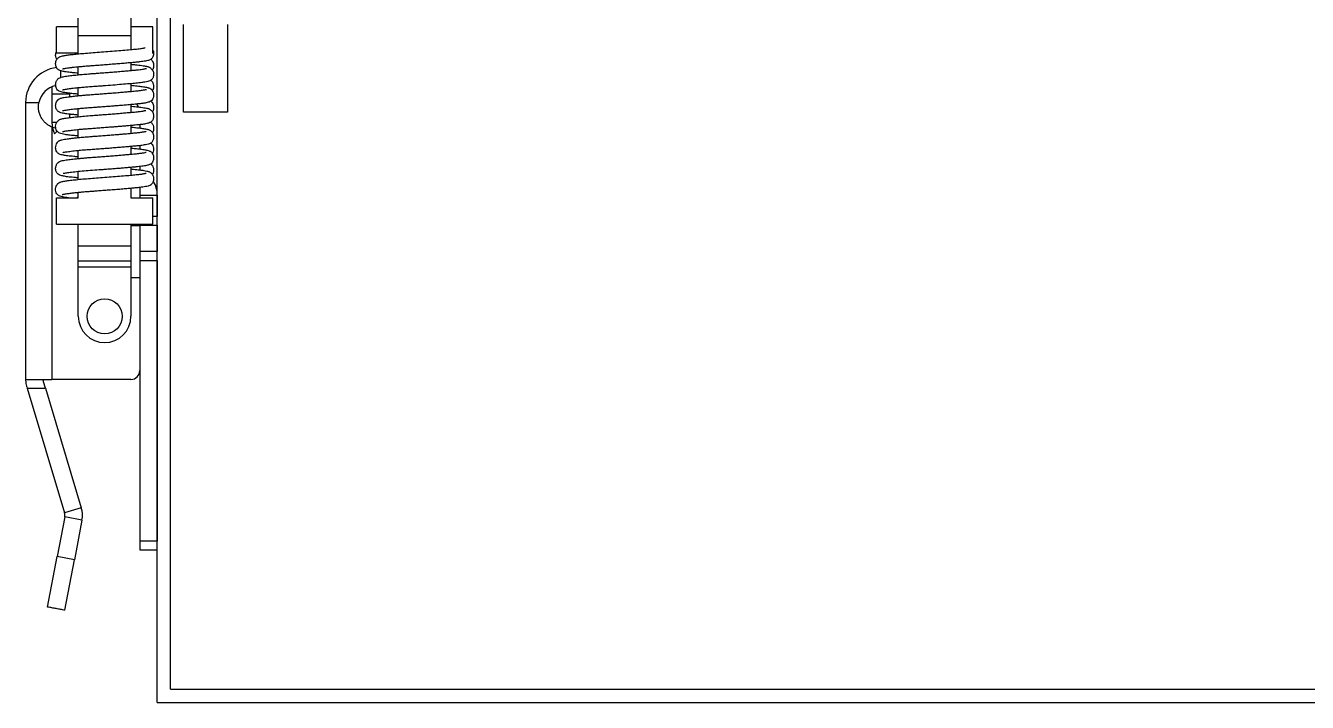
# Model space of a CAD drawing. Extents: x -3080 to 28500, y -1326 to 31609.
# Drawn here: x 2532.39 to 2546.99, y 26354.29 to 26362 of the extents above; entities that cross this region are included whole.
import ezdxf

# ---------------------------------------------------------------- set-up
doc = ezdxf.new("R2010")
doc.units = 0
doc.header["$LTSCALE"] = 100
doc.layers.add('0-xref', color=8, linetype='Continuous')
doc.layers.add('188K-SM-07-F10-MECH-CR PIPE-Y2257103$0$AP7P1-SM-08-FNN-120-A(4)-SMP$0$15P6-SM-08-FNN-320-A(10)-UIS-TCM$0$15P6-SM-08-FNN-00-(@10)170308-MIC$0$0-CDS', color=140, linetype='Continuous')

# ---------------------------------------------------------------- blocks, each defined once
blk = doc.blocks.new('188K-SM-07-F10-MECH-CR PIPE-Y2257103$0$CDS-WET')
at = {"layer": '188K-SM-07-F10-MECH-CR PIPE-Y2257103$0$AP7P1-SM-08-FNN-120-A(4)-SMP$0$15P6-SM-08-FNN-320-A(10)-UIS-TCM$0$15P6-SM-08-FNN-00-(@10)170308-MIC$0$0-CDS', "ltscale": 0.1}
for p, q in [((2533.89, -72980.477), (2533.89, -72972.477)), ((2532.99, -72972.877), (2532.99, -72972.527)), ((2533.59, -72972.527), (2533.59, -72972.877)), ((2534.04, -72980.327), (2534.04, -72972.627)), ((2532.99, -72972.777), (2532.74, -72972.777)), ((2532.74, -72973.077), (2532.74, -72972.777)), ((2533.84, -72972.777), (2533.59, -72972.777)), ((2533.84, -72973.077), (2533.84, -72972.777)), ((2534.19, -72973.752), (2534.19, -72972.752)), ((2534.69, -72972.752), (2534.69, -72973.752)), ((2532.99, -72972.877), (2533.59, -72972.877)), ((2532.99, -72973.086), (2532.99, -72972.877)), ((2533.59, -72972.877), (2533.59, -72973.037)), ((2532.99, -72973.077), (2532.74, -72973.077)), ((2533.84, -72973.077), (2533.832, -72973.077)), ((2532.99, -72973.324), (2532.99, -72973.236)), ((2533.59, -72973.187), (2533.59, -72973.275)), ((2532.79, -72973.354), (2532.79, -72973.279)), ((2532.69, -72973.459), (2532.69, -72973.54)), ((2532.69, -72973.54), (2532.89, -72973.54)), ((2532.69, -72973.54), (2532.69, -72973.87)), ((2532.89, -72973.54), (2532.89, -72973.574)), ((2532.99, -72973.563), (2532.99, -72973.474)), ((2533.59, -72973.426), (2533.59, -72973.514)), ((2532.39, -72973.64), (2532.39, -72976.796)), ((2532.39, -72973.64), (2532.541, -72973.64)), ((2533.59, -72973.665), (2533.59, -72973.753)), ((2532.89, -72973.774), (2532.89, -72973.813)), ((2532.99, -72973.801), (2532.99, -72973.713)), ((2534.69, -72973.752), (2534.19, -72973.752)), ((2532.744, -72973.87), (2532.69, -72973.87)), ((2532.73, -72973.934), (2532.69, -72973.921)), ((2532.69, -72973.921), (2532.69, -72976.796)), ((2532.748, -72973.967), (2532.718, -72973.996)), ((2532.733, -72973.934), (2532.73, -72973.934)), ((2532.99, -72974.04), (2532.99, -72973.951)), ((2533.59, -72973.903), (2533.59, -72973.991)), ((2533.69, -72973.893), (2533.69, -72973.932)), ((2532.99, -72974.279), (2532.99, -72974.19)), ((2533.59, -72974.142), (2533.59, -72974.23)), ((2533.69, -72974.132), (2533.69, -72974.17)), ((2533.59, -72974.38), (2533.59, -72974.468)), ((2533.69, -72974.37), (2533.69, -72974.409)), ((2533.69, -72974.407), (2533.695, -72974.41)), ((2532.99, -72974.517), (2532.99, -72974.429)), ((2532.99, -72974.727), (2532.99, -72974.667)), ((2533.59, -72974.619), (2533.59, -72974.727)), ((2533.69, -72974.609), (2533.69, -72974.727)), ((2533.69, -72974.697), (2533.89, -72974.697)), ((2533.89, -72974.697), (2533.89, -72974.94)), ((2532.74, -72975.027), (2532.74, -72974.727)), ((2532.74, -72974.727), (2532.99, -72974.727)), ((2532.971, -72974.727), (2532.987, -72974.717)), ((2532.987, -72974.717), (2532.99, -72974.714)), ((2533.59, -72974.727), (2533.84, -72974.727)), ((2533.84, -72975.027), (2533.84, -72974.727)), ((2533.89, -72974.94), (2533.84, -72974.94)), ((2533.89, -72975.04), (2533.89, -72974.94)), ((2532.74, -72975.027), (2533.84, -72975.027)), ((2532.99, -72975.032), (2532.99, -72975.027)), ((2533.59, -72975.032), (2532.99, -72975.032)), ((2532.99, -72975.279), (2532.99, -72975.032)), ((2533.59, -72975.027), (2533.59, -72975.032)), ((2533.59, -72975.032), (2533.59, -72975.279)), ((2533.69, -72975.047), (2533.59, -72975.047)), ((2533.69, -72975.027), (2533.69, -72975.04)), ((2533.69, -72975.04), (2533.89, -72975.04)), ((2533.69, -72975.04), (2533.69, -72975.34)), ((2533.89, -72975.04), (2533.89, -72975.34)), ((2533.59, -72975.279), (2532.99, -72975.279)), ((2532.99, -72975.448), (2532.99, -72975.279)), ((2533.59, -72975.279), (2533.59, -72975.448)), ((2533.89, -72975.34), (2533.69, -72975.34)), ((2533.69, -72975.34), (2533.69, -72975.44)), ((2533.69, -72975.44), (2533.89, -72975.44)), ((2533.69, -72975.44), (2533.69, -72975.64)), ((2533.89, -72975.44), (2533.89, -72975.34)), ((2533.89, -72975.44), (2533.89, -72978.64)), ((2533.59, -72975.448), (2532.99, -72975.448)), ((2532.99, -72975.518), (2532.99, -72975.448)), ((2533.59, -72975.518), (2532.99, -72975.518)), ((2532.99, -72976.077), (2532.99, -72975.518)), ((2533.59, -72975.448), (2533.59, -72975.518)), ((2533.59, -72975.518), (2533.59, -72976.077)), ((2533.69, -72975.64), (2533.59, -72975.64)), ((2533.69, -72975.64), (2533.69, -72976.696)), ((2533.69, -72976.696), (2533.69, -72978.64)), ((2532.39, -72976.796), (2532.69, -72976.796)), ((2532.403, -72976.882), (2532.407, -72976.896)), ((2532.407, -72976.896), (2532.616, -72976.896)), ((2532.407, -72976.896), (2532.833, -72978.317)), ((2532.616, -72976.896), (2532.594, -72976.825)), ((2532.616, -72976.896), (2533.024, -72978.259)), ((2533.59, -72976.796), (2532.69, -72976.796)), ((2533.024, -72978.259), (2532.833, -72978.317)), ((2532.835, -72978.364), (2532.749, -72978.815)), ((2533.032, -72978.401), (2532.835, -72978.364)), ((2533.032, -72978.401), (2532.946, -72978.853)), ((2533.89, -72978.64), (2533.69, -72978.64)), ((2533.69, -72978.64), (2533.69, -72978.74)), ((2533.89, -72978.74), (2533.89, -72978.64)), ((2533.69, -72978.74), (2533.89, -72978.74)), ((2532.64, -72979.39), (2532.749, -72978.815)), ((2532.946, -72978.853), (2532.749, -72978.815)), ((2532.836, -72979.427), (2532.946, -72978.853)), ((2534.04, -72980.327), (2557.74, -72980.327)), ((2533.89, -72980.477), (2557.74, -72980.477))]:
    blk.add_line(p, q, dxfattribs=at)
blk.add_circle((2533.29, -72976.077), 0.2, dxfattribs=at)
for centre, radius, start, end in [((2532.79, -72973.64), 0.4, 96.6332, 180), ((2532.786, -72973.69), 0.25, 102.4263, 168.463), ((2533.59, -72973.74), 0.1, 29.7157, 55.2917), ((2532.99, -72973.87), 0.3, 180, 204.8413), ((2533.59, -72974.697), 0.3, 0, 31.6209), ((2533.29, -72976.077), 0.3, 180, 0), ((2533.59, -72976.696), 0.1, 270, 0), ((2532.737, -72978.345), 0.1, 349.2157, 16.6992), ((2532.737, -72978.345), 0.3, 349.2157, 16.6992)]:
    blk.add_arc(centre, radius, start, end, dxfattribs=at)
for points, knots in [([(2532.99, -72973.307), (2532.978, -72973.306), (2532.951, -72973.303), (2532.903, -72973.299), (2532.85, -72973.292), (2532.808, -72973.285), (2532.783, -72973.278), (2532.769, -72973.272), (2532.759, -72973.265), (2532.75, -72973.256), (2532.742, -72973.243), (2532.736, -72973.23), (2532.733, -72973.217), (2532.731, -72973.202), (2532.732, -72973.185), (2532.737, -72973.164), (2532.747, -72973.146), (2532.758, -72973.133), (2532.771, -72973.123), (2532.788, -72973.114), (2532.812, -72973.109), (2532.849, -72973.102), (2532.9, -72973.095), (2532.96, -72973.088), (2533.033, -72973.082), (2533.115, -72973.075), (2533.207, -72973.068), (2533.304, -72973.061), (2533.403, -72973.053), (2533.498, -72973.045), (2533.584, -72973.037), (2533.657, -72973.031), (2533.704, -72973.025), (2533.731, -72973.021), (2533.748, -72973.017), (2533.75, -72973.019), (2533.75, -72973.02)], [0, 0, 0, 0, 0.0216332, 0.0493934, 0.1006611, 0.1456836, 0.1823953, 0.2080043, 0.2165915, 0.2261451, 0.2383992, 0.2450857, 0.2522103, 0.2612902, 0.272449, 0.2856435, 0.2970558, 0.3062877, 0.3147216, 0.342295, 0.3753876, 0.4198985, 0.461335, 0.5032892, 0.547476, 0.5930912, 0.639367, 0.6876992, 0.7375895, 0.7880403, 0.8379718, 0.886055, 0.9346656, 0.9592734, 0.983866, 1, 1, 1, 1]), ([(2532.746, -72973.15), (2532.746, -72973.15), (2532.742, -72973.145), (2532.735, -72973.129), (2532.731, -72973.108), (2532.732, -72973.091), (2532.734, -72973.076), (2532.738, -72973.067), (2532.74, -72973.064)], [0, 0, 0, 0, 0.007946, 0.251841, 0.531224, 0.699159, 0.88281, 1, 1, 1, 1]), ([(2533.84, -72973.044), (2533.842, -72973.047), (2533.846, -72973.056), (2533.848, -72973.071), (2533.849, -72973.088), (2533.845, -72973.11), (2533.836, -72973.129), (2533.826, -72973.141), (2533.817, -72973.148), (2533.81, -72973.153), (2533.798, -72973.158), (2533.781, -72973.163), (2533.749, -72973.17), (2533.706, -72973.176), (2533.655, -72973.181), (2533.61, -72973.186), (2533.557, -72973.19), (2533.497, -72973.196), (2533.43, -72973.201), (2533.359, -72973.207), (2533.291, -72973.212), (2533.229, -72973.217), (2533.173, -72973.221), (2533.118, -72973.225), (2533.067, -72973.229), (2533.019, -72973.233), (2532.978, -72973.237), (2532.939, -72973.241), (2532.9, -72973.245), (2532.866, -72973.25), (2532.84, -72973.254), (2532.823, -72973.257), (2532.814, -72973.259), (2532.809, -72973.261), (2532.809, -72973.26), (2532.81, -72973.26)], [0, 0, 0, 0, 0.007971, 0.020461, 0.031883, 0.050886, 0.067474, 0.081264, 0.091287, 0.104327, 0.129534, 0.163564, 0.204744, 0.272031, 0.307549, 0.344745, 0.384757, 0.427466, 0.472621, 0.518684, 0.561608, 0.600866, 0.636359, 0.668439, 0.70761, 0.742301, 0.772149, 0.803375, 0.840052, 0.881864, 0.915932, 0.94667, 0.97238, 0.993303, 1, 1, 1, 1]), ([(2533.59, -72973.205), (2533.594, -72973.205), (2533.612, -72973.207), (2533.642, -72973.21), (2533.679, -72973.215), (2533.714, -72973.219), (2533.74, -72973.223), (2533.759, -72973.227), (2533.771, -72973.229), (2533.78, -72973.231), (2533.786, -72973.233), (2533.795, -72973.236), (2533.806, -72973.243), (2533.82, -72973.254), (2533.833, -72973.268), (2533.842, -72973.285), (2533.847, -72973.301), (2533.849, -72973.319), (2533.847, -72973.339), (2533.842, -72973.355), (2533.833, -72973.371), (2533.825, -72973.38), (2533.816, -72973.387), (2533.802, -72973.395), (2533.782, -72973.401), (2533.751, -72973.408), (2533.708, -72973.414), (2533.649, -72973.421), (2533.573, -72973.428), (2533.483, -72973.435), (2533.382, -72973.444), (2533.292, -72973.451), (2533.219, -72973.456), (2533.161, -72973.46), (2533.101, -72973.465), (2533.043, -72973.469), (2532.993, -72973.474), (2532.95, -72973.478), (2532.911, -72973.483), (2532.877, -72973.487), (2532.849, -72973.491), (2532.829, -72973.495), (2532.817, -72973.497), (2532.81, -72973.499), (2532.81, -72973.499), (2532.809, -72973.499)], [0, 0, 0, 0, 0.0072519, 0.0316784, 0.0577556, 0.0853401, 0.1142307, 0.1320864, 0.1462018, 0.1567029, 0.1637464, 0.1679362, 0.1763124, 0.1879963, 0.2054631, 0.2236873, 0.2379458, 0.2477851, 0.2588742, 0.268606, 0.2776132, 0.288712, 0.3041372, 0.3238348, 0.356195, 0.3899492, 0.4227712, 0.4697777, 0.5159917, 0.5646161, 0.6160143, 0.6691209, 0.6959545, 0.7225655, 0.755855, 0.78722, 0.8162908, 0.8427605, 0.8686879, 0.8992298, 0.9251034, 0.9507578, 0.9722167, 0.9895984, 1, 1, 1, 1]), ([(2533.816, -72973.148), (2533.818, -72973.15), (2533.823, -72973.153), (2533.833, -72973.166), (2533.842, -72973.184), (2533.848, -72973.205), (2533.849, -72973.222), (2533.847, -72973.237), (2533.844, -72973.25), (2533.839, -72973.261), (2533.835, -72973.267), (2533.833, -72973.27)], [0, 0, 0, 0, 0.0825871, 0.1946979, 0.3332862, 0.4935188, 0.6290301, 0.7392952, 0.8258143, 0.9070143, 1, 1, 1, 1]), ([(2532.99, -72973.545), (2532.974, -72973.544), (2532.939, -72973.541), (2532.893, -72973.536), (2532.852, -72973.531), (2532.818, -72973.525), (2532.793, -72973.519), (2532.774, -72973.513), (2532.755, -72973.501), (2532.741, -72973.483), (2532.733, -72973.461), (2532.731, -72973.438), (2532.733, -72973.421), (2532.737, -72973.406), (2532.742, -72973.393), (2532.751, -72973.379), (2532.763, -72973.367), (2532.781, -72973.356), (2532.805, -72973.349), (2532.829, -72973.344), (2532.865, -72973.338), (2532.912, -72973.332), (2532.972, -72973.326), (2533.036, -72973.32), (2533.094, -72973.315), (2533.149, -72973.311), (2533.198, -72973.307), (2533.253, -72973.303), (2533.314, -72973.299), (2533.38, -72973.293), (2533.448, -72973.288), (2533.513, -72973.282), (2533.571, -72973.277), (2533.619, -72973.273), (2533.66, -72973.269), (2533.694, -72973.265), (2533.721, -72973.261), (2533.742, -72973.258), (2533.756, -72973.254), (2533.764, -72973.252), (2533.765, -72973.252), (2533.766, -72973.252)], [0, 0, 0, 0, 0.029191, 0.062613, 0.095741, 0.128308, 0.160011, 0.19021, 0.211289, 0.229815, 0.24391, 0.254654, 0.266198, 0.272923, 0.280274, 0.288826, 0.304605, 0.323984, 0.355062, 0.38448, 0.413999, 0.457699, 0.496905, 0.53102, 0.569465, 0.591422, 0.615515, 0.642355, 0.671919, 0.704092, 0.738633, 0.773586, 0.806297, 0.836541, 0.864758, 0.892001, 0.918048, 0.942669, 0.965683, 0.985359, 1, 1, 1, 1]), ([(2533.815, -72973.387), (2533.817, -72973.389), (2533.823, -72973.392), (2533.831, -72973.402), (2533.838, -72973.413), (2533.843, -72973.426), (2533.847, -72973.441), (2533.849, -72973.458), (2533.846, -72973.481), (2533.841, -72973.498), (2533.836, -72973.504), (2533.834, -72973.507)], [0, 0, 0, 0, 0.110343, 0.228033, 0.327806, 0.413574, 0.492037, 0.626711, 0.752059, 0.916508, 1, 1, 1, 1]), ([(2532.99, -72973.784), (2532.989, -72973.784), (2532.97, -72973.782), (2532.937, -72973.779), (2532.895, -72973.775), (2532.854, -72973.769), (2532.819, -72973.764), (2532.792, -72973.758), (2532.777, -72973.752), (2532.767, -72973.747), (2532.761, -72973.743), (2532.752, -72973.735), (2532.742, -72973.722), (2532.733, -72973.7), (2532.731, -72973.679), (2532.733, -72973.661), (2532.737, -72973.642), (2532.745, -72973.625), (2532.755, -72973.613), (2532.76, -72973.608), (2532.766, -72973.603), (2532.773, -72973.599), (2532.783, -72973.594), (2532.794, -72973.591), (2532.809, -72973.587), (2532.83, -72973.583), (2532.857, -72973.578), (2532.891, -72973.574), (2532.933, -72973.569), (2532.98, -72973.564), (2533.03, -72973.559), (2533.081, -72973.555), (2533.136, -72973.55), (2533.194, -72973.546), (2533.252, -72973.542), (2533.311, -72973.537), (2533.368, -72973.533), (2533.427, -72973.528), (2533.487, -72973.523), (2533.545, -72973.518), (2533.602, -72973.513), (2533.659, -72973.508), (2533.713, -72973.501), (2533.745, -72973.495), (2533.76, -72973.492), (2533.765, -72973.49), (2533.765, -72973.491), (2533.765, -72973.491)], [0, 0, 0, 0, 0.002357, 0.03238, 0.061206, 0.089794, 0.127203, 0.161495, 0.18762, 0.201562, 0.21064, 0.2183, 0.229215, 0.242008, 0.257046, 0.266222, 0.275238, 0.289468, 0.294445, 0.298131, 0.301633, 0.312687, 0.32935, 0.34535, 0.360888, 0.387611, 0.414062, 0.441604, 0.472062, 0.505205, 0.531616, 0.559123, 0.587475, 0.616367, 0.645088, 0.673322, 0.700836, 0.727425, 0.761139, 0.792621, 0.821693, 0.862133, 0.905864, 0.953452, 0.976527, 0.99456, 1, 1, 1, 1]), ([(2533.59, -72973.444), (2533.614, -72973.446), (2533.662, -72973.451), (2533.712, -72973.457), (2533.745, -72973.463), (2533.766, -72973.466), (2533.781, -72973.47), (2533.793, -72973.473), (2533.804, -72973.478), (2533.813, -72973.483), (2533.821, -72973.489), (2533.832, -72973.502), (2533.841, -72973.517), (2533.846, -72973.536), (2533.849, -72973.557), (2533.846, -72973.584), (2533.834, -72973.61), (2533.816, -72973.627), (2533.796, -72973.636), (2533.776, -72973.641), (2533.75, -72973.647), (2533.716, -72973.652), (2533.677, -72973.656), (2533.631, -72973.661), (2533.571, -72973.666), (2533.506, -72973.672), (2533.445, -72973.677), (2533.394, -72973.681), (2533.339, -72973.686), (2533.281, -72973.69), (2533.221, -72973.694), (2533.162, -72973.699), (2533.105, -72973.703), (2533.051, -72973.707), (2533.003, -72973.711), (2532.961, -72973.716), (2532.924, -72973.72), (2532.885, -72973.724), (2532.848, -72973.73), (2532.823, -72973.734), (2532.812, -72973.737), (2532.81, -72973.737), (2532.809, -72973.737)], [0, 0, 0, 0, 0.044042, 0.088749, 0.116132, 0.139299, 0.157797, 0.177421, 0.191257, 0.202397, 0.211037, 0.219612, 0.231124, 0.239091, 0.249856, 0.264391, 0.284126, 0.307714, 0.33396, 0.361796, 0.388681, 0.421703, 0.451447, 0.478009, 0.516409, 0.560563, 0.584917, 0.610656, 0.637639, 0.665682, 0.694563, 0.724022, 0.753443, 0.782067, 0.809619, 0.835868, 0.860629, 0.883772, 0.924852, 0.962054, 0.981198, 1, 1, 1, 1]), ([(2532.69, -72973.921), (2532.678, -72973.915), (2532.654, -72973.904), (2532.623, -72973.881), (2532.595, -72973.853), (2532.572, -72973.822), (2532.553, -72973.785), (2532.541, -72973.744), (2532.535, -72973.702), (2532.536, -72973.667), (2532.54, -72973.647), (2532.541, -72973.64)], [0, 0, 0, 0, 0.1114966, 0.2267332, 0.3380878, 0.4521097, 0.5746099, 0.700828, 0.8190672, 0.9418079, 1, 1, 1, 1]), ([(2533.59, -72973.682), (2533.593, -72973.682), (2533.609, -72973.684), (2533.636, -72973.687), (2533.671, -72973.691), (2533.705, -72973.695), (2533.738, -72973.7), (2533.763, -72973.704), (2533.782, -72973.708), (2533.796, -72973.713), (2533.805, -72973.717), (2533.818, -72973.726), (2533.833, -72973.741), (2533.844, -72973.763), (2533.848, -72973.786), (2533.848, -72973.804), (2533.845, -72973.822), (2533.838, -72973.841), (2533.825, -72973.858), (2533.805, -72973.871), (2533.782, -72973.878), (2533.753, -72973.885), (2533.711, -72973.891), (2533.664, -72973.896), (2533.62, -72973.9), (2533.578, -72973.904), (2533.531, -72973.908), (2533.481, -72973.913), (2533.43, -72973.917), (2533.374, -72973.921), (2533.313, -72973.926), (2533.25, -72973.931), (2533.187, -72973.936), (2533.127, -72973.94), (2533.072, -72973.944), (2533.023, -72973.948), (2532.98, -72973.952), (2532.942, -72973.956), (2532.91, -72973.96), (2532.884, -72973.963), (2532.861, -72973.966), (2532.842, -72973.969), (2532.825, -72973.972), (2532.816, -72973.974), (2532.811, -72973.975), (2532.811, -72973.975), (2532.811, -72973.975)], [0, 0, 0, 0, 0.00538, 0.028648, 0.051662, 0.077986, 0.107438, 0.139017, 0.160392, 0.179447, 0.196747, 0.204884, 0.213849, 0.235115, 0.245611, 0.255449, 0.265909, 0.275856, 0.294038, 0.321766, 0.352362, 0.383639, 0.426479, 0.464234, 0.487227, 0.512789, 0.541964, 0.566205, 0.592394, 0.620404, 0.650046, 0.68106, 0.712813, 0.742691, 0.77137, 0.798859, 0.824913, 0.849336, 0.871988, 0.892777, 0.911835, 0.93263, 0.956331, 0.982628, 0.996439, 1, 1, 1, 1]), ([(2533.816, -72973.625), (2533.816, -72973.625), (2533.817, -72973.626), (2533.82, -72973.628), (2533.825, -72973.633), (2533.835, -72973.645), (2533.843, -72973.662), (2533.847, -72973.681), (2533.849, -72973.699), (2533.846, -72973.72), (2533.84, -72973.739), (2533.835, -72973.745), (2533.833, -72973.747)], [0, 0, 0, 0, 0.005692, 0.051211, 0.099117, 0.163819, 0.348772, 0.46596, 0.585236, 0.780698, 0.946982, 1, 1, 1, 1]), ([(2532.99, -72974.022), (2532.976, -72974.021), (2532.935, -72974.017), (2532.886, -72974.012), (2532.839, -72974.006), (2532.805, -72973.999), (2532.782, -72973.993), (2532.76, -72973.982), (2532.745, -72973.965), (2532.735, -72973.945), (2532.732, -72973.925), (2532.731, -72973.903), (2532.736, -72973.883), (2532.746, -72973.864), (2532.759, -72973.848), (2532.779, -72973.833), (2532.795, -72973.829), (2532.814, -72973.824), (2532.837, -72973.82), (2532.872, -72973.815), (2532.92, -72973.809), (2532.987, -72973.802), (2533.062, -72973.795), (2533.134, -72973.789), (2533.2, -72973.784), (2533.255, -72973.78), (2533.314, -72973.776), (2533.377, -72973.771), (2533.441, -72973.766), (2533.503, -72973.76), (2533.558, -72973.755), (2533.61, -72973.751), (2533.655, -72973.747), (2533.694, -72973.742), (2533.721, -72973.738), (2533.739, -72973.735), (2533.752, -72973.732), (2533.76, -72973.73), (2533.761, -72973.731), (2533.761, -72973.731)], [0, 0, 0, 0, 0.025343, 0.072169, 0.105663, 0.140854, 0.176507, 0.20126, 0.223408, 0.24307, 0.251628, 0.259375, 0.280208, 0.293349, 0.305052, 0.321618, 0.341572, 0.368099, 0.394078, 0.420263, 0.465505, 0.507099, 0.548947, 0.595292, 0.6204, 0.647561, 0.676712, 0.707716, 0.740352, 0.77399, 0.805511, 0.834134, 0.868093, 0.89887, 0.926244, 0.944328, 0.960776, 0.9799, 1, 1, 1, 1]), ([(2532.99, -72974.261), (2532.987, -72974.261), (2532.969, -72974.259), (2532.939, -72974.256), (2532.89, -72974.251), (2532.845, -72974.246), (2532.809, -72974.239), (2532.786, -72974.233), (2532.771, -72974.227), (2532.762, -72974.221), (2532.752, -72974.213), (2532.743, -72974.201), (2532.734, -72974.181), (2532.73, -72974.154), (2532.734, -72974.128), (2532.744, -72974.104), (2532.754, -72974.092), (2532.76, -72974.086), (2532.764, -72974.082), (2532.769, -72974.078), (2532.776, -72974.074), (2532.787, -72974.07), (2532.805, -72974.065), (2532.83, -72974.06), (2532.861, -72974.055), (2532.889, -72974.051), (2532.92, -72974.047), (2532.958, -72974.043), (2533.009, -72974.038), (2533.064, -72974.033), (2533.12, -72974.029), (2533.176, -72974.025), (2533.237, -72974.02), (2533.301, -72974.015), (2533.364, -72974.01), (2533.423, -72974.006), (2533.477, -72974.001), (2533.529, -72973.997), (2533.578, -72973.992), (2533.622, -72973.988), (2533.664, -72973.984), (2533.705, -72973.979), (2533.736, -72973.974), (2533.753, -72973.971), (2533.761, -72973.968), (2533.761, -72973.969), (2533.761, -72973.97)], [0, 0, 0, 0, 0.004352, 0.032602, 0.058409, 0.104775, 0.143033, 0.173563, 0.197096, 0.213435, 0.220501, 0.230945, 0.243638, 0.258466, 0.276849, 0.292077, 0.297527, 0.30165, 0.305726, 0.312325, 0.325357, 0.34308, 0.365269, 0.397979, 0.425533, 0.44767, 0.466947, 0.495353, 0.526774, 0.560851, 0.587861, 0.615999, 0.646406, 0.678671, 0.709946, 0.739621, 0.767466, 0.793327, 0.824572, 0.852096, 0.876371, 0.91319, 0.953201, 0.974256, 0.994691, 1, 1, 1, 1]), ([(2533.59, -72973.921), (2533.608, -72973.922), (2533.648, -72973.926), (2533.699, -72973.933), (2533.748, -72973.94), (2533.777, -72973.946), (2533.797, -72973.952), (2533.81, -72973.958), (2533.819, -72973.965), (2533.829, -72973.975), (2533.84, -72973.992), (2533.846, -72974.013), (2533.849, -72974.032), (2533.848, -72974.048), (2533.845, -72974.061), (2533.84, -72974.076), (2533.832, -72974.089), (2533.821, -72974.1), (2533.812, -72974.106), (2533.802, -72974.111), (2533.784, -72974.117), (2533.754, -72974.123), (2533.711, -72974.13), (2533.665, -72974.135), (2533.624, -72974.139), (2533.574, -72974.143), (2533.517, -72974.148), (2533.454, -72974.153), (2533.39, -72974.159), (2533.327, -72974.164), (2533.262, -72974.169), (2533.196, -72974.173), (2533.132, -72974.178), (2533.065, -72974.183), (2532.995, -72974.189), (2532.936, -72974.195), (2532.893, -72974.201), (2532.863, -72974.205), (2532.84, -72974.208), (2532.823, -72974.211), (2532.816, -72974.213), (2532.812, -72974.213), (2532.813, -72974.213), (2532.813, -72974.213)], [0, 0, 0, 0, 0.032282, 0.07315, 0.115469, 0.160572, 0.181096, 0.199233, 0.207719, 0.216352, 0.226863, 0.239545, 0.251698, 0.261259, 0.268851, 0.275533, 0.287968, 0.297851, 0.30955, 0.326172, 0.347841, 0.388677, 0.436604, 0.462775, 0.49037, 0.520424, 0.553023, 0.586885, 0.619439, 0.650344, 0.679404, 0.715061, 0.747244, 0.777351, 0.820208, 0.867192, 0.892434, 0.918638, 0.945248, 0.968111, 0.986279, 0.999986, 1, 1, 1, 1]), ([(2533.814, -72973.864), (2533.817, -72973.866), (2533.824, -72973.871), (2533.834, -72973.884), (2533.844, -72973.903), (2533.849, -72973.923), (2533.848, -72973.945), (2533.845, -72973.964), (2533.839, -72973.978), (2533.834, -72973.984), (2533.834, -72973.984)], [0, 0, 0, 0, 0.0791483, 0.2080299, 0.352743, 0.5821739, 0.6674839, 0.7617272, 0.9782545, 1, 1, 1, 1]), ([(2533.816, -72974.102), (2533.816, -72974.103), (2533.818, -72974.103), (2533.82, -72974.106), (2533.826, -72974.112), (2533.836, -72974.124), (2533.844, -72974.142), (2533.848, -72974.162), (2533.849, -72974.179), (2533.846, -72974.2), (2533.839, -72974.217), (2533.835, -72974.222), (2533.834, -72974.223)], [0, 0, 0, 0, 0.009398, 0.062149, 0.115528, 0.18607, 0.383172, 0.505597, 0.621974, 0.813909, 0.978208, 1, 1, 1, 1]), ([(2532.99, -72974.5), (2532.986, -72974.499), (2532.967, -72974.498), (2532.939, -72974.495), (2532.902, -72974.491), (2532.871, -72974.488), (2532.844, -72974.484), (2532.822, -72974.48), (2532.801, -72974.476), (2532.779, -72974.469), (2532.765, -72974.462), (2532.753, -72974.452), (2532.745, -72974.442), (2532.738, -72974.428), (2532.732, -72974.408), (2532.731, -72974.389), (2532.734, -72974.371), (2532.739, -72974.355), (2532.746, -72974.34), (2532.753, -72974.332), (2532.757, -72974.327), (2532.76, -72974.325), (2532.762, -72974.324), (2532.763, -72974.322), (2532.765, -72974.321), (2532.768, -72974.319), (2532.769, -72974.318), (2532.772, -72974.315), (2532.78, -72974.311), (2532.795, -72974.306), (2532.82, -72974.3), (2532.849, -72974.295), (2532.881, -72974.291), (2532.913, -72974.287), (2532.948, -72974.283), (2532.988, -72974.279), (2533.031, -72974.275), (2533.076, -72974.271), (2533.125, -72974.267), (2533.181, -72974.263), (2533.243, -72974.258), (2533.308, -72974.253), (2533.374, -72974.248), (2533.436, -72974.243), (2533.493, -72974.238), (2533.542, -72974.234), (2533.585, -72974.23), (2533.632, -72974.226), (2533.68, -72974.221), (2533.726, -72974.215), (2533.749, -72974.211), (2533.763, -72974.206), (2533.763, -72974.207), (2533.763, -72974.207)], [0, 0, 0, 0, 0.007579, 0.032258, 0.054598, 0.081635, 0.105201, 0.12665, 0.14679, 0.171227, 0.199292, 0.212165, 0.223278, 0.232545, 0.244663, 0.256417, 0.265238, 0.27377, 0.281337, 0.288137, 0.290892, 0.291998, 0.293002, 0.294002, 0.295102, 0.2979, 0.305851, 0.314891, 0.329988, 0.359386, 0.391395, 0.420717, 0.446626, 0.469042, 0.492634, 0.519847, 0.542488, 0.566856, 0.592732, 0.620089, 0.650035, 0.682562, 0.714899, 0.745689, 0.774671, 0.801671, 0.826589, 0.849391, 0.89008, 0.927996, 0.969283, 0.991113, 1, 1, 1, 1]), ([(2533.59, -72974.159), (2533.591, -72974.159), (2533.615, -72974.162), (2533.657, -72974.166), (2533.714, -72974.173), (2533.752, -72974.179), (2533.776, -72974.184), (2533.793, -72974.189), (2533.808, -72974.196), (2533.818, -72974.203), (2533.827, -72974.212), (2533.837, -72974.225), (2533.846, -72974.247), (2533.849, -72974.269), (2533.847, -72974.292), (2533.84, -72974.314), (2533.827, -72974.333), (2533.811, -72974.345), (2533.794, -72974.352), (2533.772, -72974.358), (2533.732, -72974.365), (2533.678, -72974.372), (2533.626, -72974.377), (2533.582, -72974.381), (2533.533, -72974.385), (2533.48, -72974.39), (2533.425, -72974.394), (2533.368, -72974.399), (2533.311, -72974.403), (2533.238, -72974.409), (2533.151, -72974.415), (2533.054, -72974.422), (2532.967, -72974.431), (2532.894, -72974.439), (2532.849, -72974.445), (2532.826, -72974.449), (2532.818, -72974.451), (2532.817, -72974.451), (2532.817, -72974.451)], [0, 0, 0, 0, 0.002073, 0.041865, 0.086842, 0.13285, 0.155809, 0.179722, 0.192954, 0.20634, 0.217711, 0.227311, 0.242635, 0.255221, 0.266172, 0.279976, 0.298552, 0.320173, 0.343366, 0.367672, 0.418021, 0.469743, 0.496015, 0.523502, 0.552254, 0.581633, 0.610861, 0.639743, 0.668097, 0.69576, 0.748413, 0.799687, 0.851631, 0.904368, 0.956803, 0.980501, 0.996005, 1, 1, 1, 1]), ([(2533.59, -72974.398), (2533.6, -72974.399), (2533.636, -72974.402), (2533.687, -72974.408), (2533.736, -72974.415), (2533.766, -72974.421), (2533.788, -72974.426), (2533.8, -72974.43), (2533.81, -72974.436), (2533.816, -72974.44), (2533.822, -72974.445), (2533.831, -72974.455), (2533.843, -72974.476), (2533.849, -72974.504), (2533.848, -72974.529), (2533.84, -72974.553), (2533.83, -72974.568), (2533.821, -72974.577), (2533.812, -72974.583), (2533.802, -72974.588), (2533.784, -72974.594), (2533.759, -72974.599), (2533.726, -72974.604), (2533.689, -72974.609), (2533.647, -72974.614), (2533.598, -72974.618), (2533.542, -72974.623), (2533.479, -72974.629), (2533.411, -72974.634), (2533.339, -72974.64), (2533.27, -72974.645), (2533.206, -72974.65), (2533.149, -72974.654), (2533.093, -72974.658), (2533.04, -72974.662), (2532.991, -72974.667), (2532.946, -72974.672), (2532.901, -72974.677), (2532.863, -72974.682), (2532.837, -72974.686), (2532.821, -72974.689), (2532.81, -72974.692), (2532.809, -72974.692), (2532.808, -72974.692)], [0, 0, 0, 0, 0.01759, 0.065005, 0.1057631, 0.1430056, 0.1649563, 0.1866112, 0.1992239, 0.2075776, 0.210924, 0.2151868, 0.2280447, 0.2460191, 0.262153, 0.2754107, 0.2870045, 0.295447, 0.3037268, 0.3224593, 0.3500047, 0.3855352, 0.4139411, 0.4428067, 0.4719136, 0.5021191, 0.5340102, 0.5674252, 0.6021249, 0.6376942, 0.6715066, 0.7024042, 0.7303279, 0.7561349, 0.7878503, 0.8160494, 0.8404003, 0.8739503, 0.9104819, 0.9362448, 0.959672, 0.9790631, 1, 1, 1, 1]), ([(2533.815, -72974.341), (2533.815, -72974.341), (2533.816, -72974.342), (2533.817, -72974.342), (2533.818, -72974.344), (2533.82, -72974.345), (2533.823, -72974.347), (2533.827, -72974.352), (2533.834, -72974.36), (2533.841, -72974.375), (2533.846, -72974.391), (2533.849, -72974.411), (2533.848, -72974.43), (2533.841, -72974.449), (2533.837, -72974.458), (2533.834, -72974.462), (2533.834, -72974.462)], [0, 0, 0, 0, 0.010562, 0.025357, 0.038805, 0.052303, 0.067168, 0.104206, 0.195626, 0.297364, 0.412081, 0.530674, 0.742415, 0.8515, 0.97609, 1, 1, 1, 1]), ([(2532.878, -72974.727), (2532.865, -72974.725), (2532.84, -72974.722), (2532.809, -72974.716), (2532.784, -72974.709), (2532.769, -72974.703), (2532.76, -72974.697), (2532.751, -72974.689), (2532.738, -72974.672), (2532.73, -72974.639), (2532.732, -72974.612), (2532.741, -72974.587), (2532.751, -72974.572), (2532.757, -72974.565), (2532.763, -72974.56), (2532.768, -72974.556), (2532.777, -72974.551), (2532.788, -72974.546), (2532.805, -72974.542), (2532.825, -72974.538), (2532.855, -72974.533), (2532.898, -72974.527), (2532.963, -72974.52), (2533.041, -72974.512), (2533.127, -72974.505), (2533.22, -72974.499), (2533.316, -72974.491), (2533.414, -72974.484), (2533.506, -72974.476), (2533.586, -72974.469), (2533.652, -72974.463), (2533.703, -72974.457), (2533.734, -72974.452), (2533.751, -72974.448), (2533.761, -72974.446), (2533.761, -72974.446), (2533.762, -72974.446)], [0, 0, 0, 0, 0.033749, 0.065959, 0.105376, 0.13345, 0.143203, 0.152503, 0.17219, 0.191617, 0.211755, 0.22949, 0.236105, 0.241172, 0.245119, 0.253013, 0.264832, 0.286662, 0.312074, 0.336755, 0.360678, 0.407887, 0.456841, 0.506807, 0.556686, 0.606045, 0.657299, 0.709687, 0.762176, 0.812889, 0.859395, 0.904191, 0.94734, 0.968069, 0.987715, 1, 1, 1, 1]), ([(2532.39, -72976.796), (2532.39, -72976.797), (2532.39, -72976.799), (2532.39, -72976.816), (2532.393, -72976.841), (2532.398, -72976.865), (2532.402, -72976.879), (2532.403, -72976.882)], [0, 0, 0, 0, 0.23339, 0.466809, 0.699076, 0.926982, 1, 1, 1, 1]), ([(2532.594, -72976.825), (2532.593, -72976.818), (2532.59, -72976.805), (2532.59, -72976.797), (2532.59, -72976.796), (2532.59, -72976.796)], [0, 0, 0, 0, 0.406198, 0.8110411, 1, 1, 1, 1])]:
    blk.add_open_spline(points, degree=3, knots=knots, dxfattribs=at)
blk.add_open_spline([(2532.836, -72979.427), (2532.64, -72979.39)], degree=1, dxfattribs=at)
blk = doc.blocks.new('188K-SM-07-F10-MECH-CR PIPE-Y2257103')
blk.add_blockref('188K-SM-07-F10-MECH-CR PIPE-Y2257103$0$CDS-WET', (0, 99334.763))

msp = doc.modelspace()

# ---------------------------------------------------------------- block references
at = {"layer": '0-xref'}
msp.add_blockref('188K-SM-07-F10-MECH-CR PIPE-Y2257103', (0, 0), dxfattribs=at)

doc.saveas('drawing.dxf')
